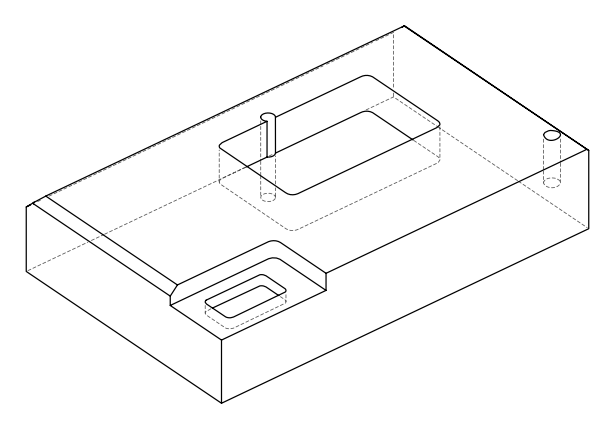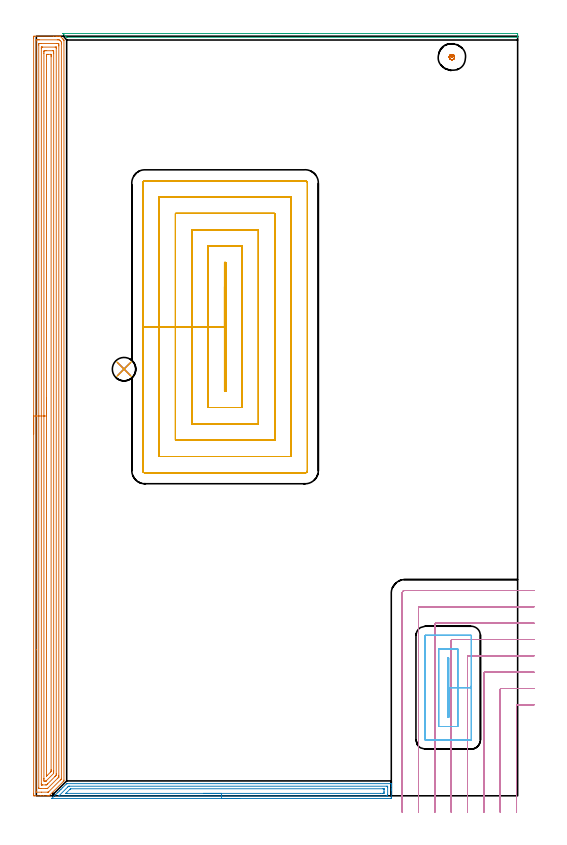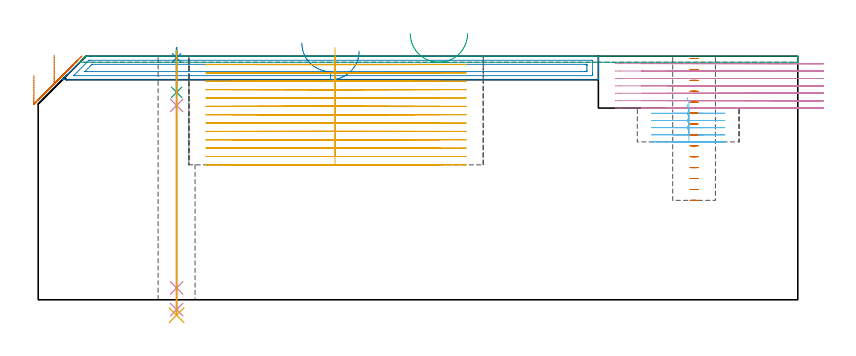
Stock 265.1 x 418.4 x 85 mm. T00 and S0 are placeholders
(PLAN: 11 operations, 7 tool changes, 101.7 min)
(1 AREA_MILL | FG_CHAMFER_SURFACE | UGT0205_001 | 20.31 min | 58345 mm3)
(2 AREA_MILL_1 | FG_CHAMFER_SURFACE_1 | UGT0205_001 | 4.63 min | 6275 mm3)
(3 AREA_MILL_2 | FG_CHAMFER_SURFACE_2 | UGT0205_001 | 2.15 min | 548 mm3)
(4 MILL_CORNER_NOTCH_RECTANGULAR | CORNER_NOTCH_RECTANGULAR | NXT0201_011 | Follow Part, ap 3, ae 75% | 16.17 min | 149652 mm3)
(5 MILL_RECTANGULAR_POCKET | POCKET_RECTANGULAR_STRAIGHT | NXT0201_011 | Follow Part, ap 3, ae 75% | 52.82 min | 671356 mm3)
(6 MILL_RECTANGULAR_POCKET_1 | POCKET_RECTANGULAR_STRAIGHT_1 | NXT0201_010 | Follow Part, ap 2.5, ae 75% | 3.96 min | 28113 mm3)
(7 MILL_BLIND_HOLE_FROM_SOLID_MATERIAL | STEP1POCKET | NXT0201_011 | Spiral | 0.78 min | 8767 mm3)
(8 SPOT_DRILL | STEP1HOLE | NXT0321_9005460120000 | 0.03 min | 13 mm3)
(9 DRILL_BLIND_HOLE_INTO_CENTER | STEP1HOLE | NXT0301_055 | 0.06 min | 634 mm3)
(10 GUN_DRILL_THROUGH_HOLE | STEP1HOLE | UGT0307_005 | 0.43 min | 3944 mm3)
(11 DRILL_TO_ENLARGE_THROUGH_HOLE | STEP1HOLE | UGT0301_237 | 0.37 min | 5942 mm3)
(TOOL UGT0205_001 | Chamfer Mill 20 x 3 x 45 deg. | D20 FL50 Z2)
(TOOL NXT0201_011 | ENDMILL 12mm [2P460-1200-NA 1630] | D12 FL38 Z6)
(TOOL NXT0201_010 | ENDMILL 10mm [2P460-1000-NA 1630] | D10 FL30 Z6)
(TOOL NXT0321_9005460120000 | NC Spot Drill, 142deg, 12mm, Carbide, Uncoated | D12 PA142 FL30 Z2)
(TOOL NXT0301_055 | Carbide Drill 8.4mm [860.1-0840-042A1-MM 2214] | D8.4 PA140 FL61 Z2)
(TOOL UGT0307_005 | Gun Drill 8.3 mm | D8.3 PA130 FL24 Z1)
(TOOL UGT0301_237 | Twist Drill 12.9 mm | D12.9 PA118 FL97 Z2)
(OP 1 AREA_MILL)
G17 G21 G94 G90
T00 M6
G54
G17 G0 G90 X-1.5 Y199.2 S1061 M3
G43 Z95. H0
Z78.3
G94 G1 Y199.238 Z77.428 F250.
Y199.352 Z76.564
Y199.541 Z75.712
Y199.803 Z74.88
Y200.137 Z74.074
Y200.54 Z73.3
Y201.008 Z72.564
Y201.54 Z71.872
Y202.129 Z71.229
Y202.772 Z70.64
Y203.464 Z70.108
Y204.2 Z69.64
Y204.974 Z69.237
Y205.78 Z68.903
Y206.612 Z68.641
Y207.464 Z68.452
Y208.328 Z68.338
Y209.2 Z68.3
Y417.326
X-1.499 Y417.783 Z68.301
X-1.495 Y418.215 Z68.303
X-1.492 Y418.39 Z68.306
X-1.07 Y418.4 Z68.728
X9.49 Z79.285
X10.914 Z80.71
X11.25 Z81.045
X11.922 Z81.721
X13.01 Y418.399 Z82.808
X13.092 Y418.397 Z82.888
X13.123 Y418.378 Z82.92
X14.612 Y416.89 Z84.409
X14.77 Y416.733 Z84.565
X14.921 Y416.58 Z84.719
X15.058 Y416.443 Z84.855
X15.195 Y416.305 Z84.991
X15.2 Y415.996 Z85.
Y8.657
X15.196 Y8.205 Z84.99
X14.775 Y7.775 Z84.575
X7.143 Y0.142 Z76.941
X7.02 Y0.022 Z76.817
X6.991 Y0.002 Z76.787
X6.85 Y0. Z76.648
X6.786 Z76.585
X5.97 Z75.764
X3.874 Z73.671
X2.45 Z72.246
X-0.797 Z69.
X-1.07 Y0.002 Z68.728
X-1.279 Y0.005 Z68.519
X-1.492 Y0.01 Z68.306
X-1.495 Y0.185 Z68.303
X-1.499 Y0.617 Z68.301
X-1.5 Y1.054 Z68.3
Y209.2
X-0.086 Z69.714
X-0.085 Y415.89 Z69.715
X-0.084 Y415.996 Z69.716
X-0.079 Y416.38 Z69.721
X0.298 Y416.394 Z70.098
X0.69 Y416.398 Z70.49
X1.173 Y416.4 Z70.973
X1.57 Z71.37
X11.733 Y416.399 Z81.533
X12.13 Y416.396 Z81.93
X12.622 Y416.39 Z82.422
X13.01 Y416.039 Z82.81
X13.024 Y416.026 Z82.824
X13.039 Y416.011 Z82.839
X13.053 Y415.996 Z82.853
X13.779 Y415.216 Z83.579
X13.786 Y414.21 Z83.586
X13.785 Y9.656 Z83.585
Y9.55
X13.781 Y9.353 Z83.581
X13.779 Y9.259 Z83.579
X13.729 Y9.19 Z83.529
X13.547 Y9.004 Z83.347
X13.207 Y8.657 Z83.007
X6.85 Y2.301 Z76.65
X6.586 Y2.047 Z76.386
X6.546 Y2.01 Z76.346
X6.488 Y2.006 Z76.288
X6.366 Y2.002 Z76.166
X2.848 Y2. Z72.648
X0.208 Z70.008
X0.003 Y2.001 Z69.803
X-0.029 Y2.003 Z69.771
X-0.061 Y2.008 Z69.739
X-0.079 Y2.013 Z69.721
X-0.08 Y2.038 Z69.72
X-0.085 Y2.297 Z69.715
X-0.086 Y80.445 Z69.714
Y209.2
X1.328 Z71.128
X1.329 Y413.562 Z71.129
X1.331 Y414.21 Z71.131
X1.333 Y414.332 Z71.133
X1.335 Y414.385 Z71.135
X1.39 Y414.393 Z71.19
X1.57 Y414.396 Z71.37
X2.263 Y414.4 Z72.063
X2.45 Z72.25
X11.25 Z81.05
X11.944 Y414.398 Z81.744
X12.13 Y414.393 Z81.93
X12.19 Y414.39 Z81.99
X12.254 Y414.332 Z82.054
X12.364 Y414.21 Z82.164
X12.367 Y413.968 Z82.167
X12.371 Y413.316 Z82.171
Y413.071
Y11.092
X12.367 Y10.443 Z82.167
X12.364 Y10.322 Z82.164
X12.358 Y10.269 Z82.158
X12.331 Y10.239 Z82.131
X12.13 Y10.031 Z81.93
X11.892 Y9.791 Z81.692
X11.651 Y9.55 Z81.451
X6.29 Y4.19 Z76.09
X6.125 Y4.033 Z75.925
X6.104 Y4.015 Z75.904
X6.063 Y4.01 Z75.863
X5.97 Y4.006 Z75.77
X5.277 Y4. Z75.077
X5.09 Z74.89
X2.638 Z72.438
X1.757 Z71.557
X1.57 Y4.003 Z71.37
X1.383 Y4.008 Z71.183
X1.336 Y4.01 Z71.136
X1.333 Y4.044 Z71.133
X1.33 Y4.108 Z71.13
X1.329 Y4.19 Z71.129
Y4.436
X1.328 Y209.2 Z71.128
X2.743 Z72.543
Y411.53
X2.745 Y412.124 Z72.545
X2.748 Y412.325 Z72.548
X2.75 Y412.388 Z72.55
X2.795 Y412.391 Z72.595
X2.902 Y412.395 Z72.702
X3.33 Y412.4 Z73.13
X3.353 Z73.153
X10.393 Z80.193
X10.8 Y412.396 Z80.6
X10.901 Y412.393 Z80.701
X10.946 Y412.39 Z80.746
X10.95 Y412.358 Z80.75
X10.953 Y412.265 Z80.753
X10.957 Y411.827 Z80.757
X10.956 Y12.23 Z80.756
X10.953 Y11.637 Z80.753
X10.95 Y11.337 Z80.75
X10.671 Y11.031 Z80.471
X10.37 Y10.721 Z80.17
X10.233 Y10.582 Z80.033
X6.244 Y6.592 Z76.044
X5.97 Y6.321 Z75.77
X5.797 Y6.152 Z75.597
X5.695 Y6.056 Z75.495
X5.624 Y6.01 Z75.424
X5.067 Y6. Z74.867
X3.33 Z73.13
X3.307 Z73.107
X2.9 Y6.004 Z72.7
X2.799 Y6.007 Z72.599
X2.754 Y6.01 Z72.554
X2.75 Y6.042 Z72.55
X2.747 Y6.135 Z72.547
X2.743 Y6.572 Z72.543
Y209.2
X4.157 Z73.957
Y408.904
X4.16 Y409.743 Z73.96
X4.162 Y409.793 Z73.962
X4.21 Y410.39 Z74.01
X4.447 Y410.396 Z74.247
X5.09 Y410.399 Z74.89
X5.323 Y410.4 Z75.123
X8.844 Y410.399 Z78.644
X9.49 Y410.39 Z79.29
X9.538 Y409.743 Z79.338
X9.54 Y409.692 Z79.34
X9.543 Y408.85 Z79.343
Y408.796
Y13.962
X9.541 Y13.123 Z79.341
X9.539 Y13.073 Z79.339
X9.49 Y12.3 Z79.29
X9.458 Y12.262 Z79.258
X9.43 Y12.23 Z79.23
X5.471 Y8.27 Z75.271
X5.343 Y8.144 Z75.143
X5.239 Y8.046 Z75.039
X5.207 Y8.018 Z75.007
X5.17 Y8.01 Z74.97
X5.09 Y8.006 Z74.89
X4.855 Y8.002 Z74.655
X4.21 Y8.01 Z74.01
X4.162 Y8.657 Z73.962
X4.159 Y8.708 Z73.959
X4.157 Y9.55 Z73.957
Y9.604
Y209.2
X5.571 Z75.371
Y407.468
X5.573 Y407.957 Z75.373
X5.576 Y408.357 Z75.376
X5.578 Y408.382 Z75.378
X5.59 Y408.39 Z75.39
X5.643 Y408.394 Z75.443
X5.752 Y408.398 Z75.552
X5.97 Y408.399 Z75.77
X6.413 Y408.4 Z76.213
X7.73 Z77.53
X7.876 Z77.676
X7.992 Y408.398 Z77.792
X8.069 Y408.394 Z77.869
X8.113 Y408.39 Z77.913
X8.122 Y408.382 Z77.922
X8.123 Y408.361 Z77.923
X8.127 Y407.957 Z77.927
X8.129 Y407.552 Z77.929
Y407.063
X8.128 Y14.505 Z77.928
X8.126 Y14.016 Z77.926
X8.122 Y13.618 Z77.922
X8.116 Y13.376 Z77.916
X7.874 Y13.123 Z77.674
X5.97 Y11.218 Z75.77
X5.582 Y10.837 Z75.382
X5.578 Y10.836 Z75.378
X5.575 Y10.838 Z75.375
X5.573 Y10.846 Z75.373
X5.572 Y11.337 Z75.372
X5.571 Y11.741 Z75.371
Y209.2
Y210.072 Z75.409
Y210.936 Z75.523
Y211.788 Z75.712
Y212.62 Z75.974
Y213.426 Z76.308
Y214.2 Z76.711
Y214.936 Z77.18
Y215.628 Z77.711
Y216.271 Z78.3
Y216.86 Z78.943
Y217.392 Z79.635
Y217.86 Z80.371
Y218.263 Z81.145
Y218.597 Z81.951
Y218.859 Z82.783
Y219.048 Z83.635
Y219.162 Z84.5
Y219.2 Z85.371
G0 Z95.
M5
M2
(OP 2 AREA_MILL_1)
G17 G21 G94 G90
T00 M6
G54
G17 G0 G90 X112. Y-1.5 S1061 M3
G43 Z95. H0
Z86.8
G94 G1 X111.962 Z85.928 F250.
X111.848 Z85.063
X111.659 Z84.212
X111.397 Z83.38
X111.063 Z82.574
X110.66 Z81.8
X110.191 Z81.064
X109.66 Z80.372
X109.071 Z79.729
X108.428 Z79.14
X107.736 Z78.608
X107. Z78.14
X106.226 Z77.737
X105.42 Z77.403
X104.588 Z77.141
X103.736 Z76.952
X102.872 Z76.838
X102. Z76.8
X8.668
X8.618 Y-1.498 Z76.802
X8.512 Y-1.491 Z76.805
X8.603 Y-1.397 Z76.901
X8.668 Y-1.331 Z76.967
X9.561 Y-0.438 Z77.861
X10.669 Y0.67 Z78.969
X11.794 Y1.795 Z80.094
X12.687 Y2.688 Z80.987
X13.58 Y3.581 Z81.88
X14.474 Y4.474 Z82.773
X16.596 Y6.597 Z84.895
X16.617 Y6.618 Z84.915
X16.705 Y6.699 Z84.986
X17.153 Y6.7 Z85.
X195.332
X195.49 Y6.697 Z84.988
X195.494 Y6.663 Z84.954
X195.5 Y6.288 Z84.587
Y5.935 Z84.234
Y5.265 Z83.56
Y4.042 Z82.339
Y3.488 Z81.783
Y2.877 Z81.172
Y-0.953 Z77.344
X195.498 Y-1.232 Z77.065
X195.49 Y-1.492 Z76.806
X195.229 Y-1.499 Z76.799
X102. Y-1.5 Z76.8
Y-0.086 Z78.214
X12.708 Y-0.085 Z78.215
X12.687
X12.397 Y-0.065 Z78.235
X12.537 Y0.084 Z78.384
X12.687 Y0.238 Z78.538
X17.153 Y4.703 Z83.003
X17.436 Y4.983 Z83.283
X17.727 Y5.265 Z83.565
X18.026 Y5.285 Z83.585
X18.046
X193.099
X193.49 Y5.265 Z83.565
X193.499 Y4.867 Z83.167
X193.5 Y0.823 Z79.123
X193.499 Y0.426 Z78.726
X193.49 Y-0.065 Z78.235
X193.119 Y-0.085 Z78.215
X193.099 Y-0.086 Z78.214
X102.
Y1.328 Z79.628
X17.153 Y1.329 Z79.629
X16.644 Y1.33 Z79.63
X16.288 Y1.334 Z79.634
X16.26 Y1.335 Z79.635
X16.252 Y1.343 Z79.643
X16.253 Y1.348 Z79.648
X16.26 Y1.36 Z79.66
X18.388 Y3.488 Z81.788
X18.664 Y3.762 Z82.062
X18.76 Y3.852 Z82.152
X18.776 Y3.865 Z82.165
X18.796 Y3.867 Z82.167
X18.843 Y3.87 Z82.17
X18.939 Y3.871 Z82.171
X190.928
X191.313 Y3.869 Z82.169
X191.44 Y3.867 Z82.167
X191.479 Y3.865 Z82.165
X191.49 Y3.798 Z82.098
X191.495 Y3.675 Z81.975
X191.498 Y3.488 Z81.788
X191.5 Y3.302 Z81.602
Y2.414 Z80.714
X191.499 Y1.712 Z80.012
X191.497 Y1.528 Z79.828
X191.49 Y1.345 Z79.645
X191.313 Y1.335 Z79.635
X190.802 Y1.331 Z79.631
X189.526 Y1.328 Z79.628
X102.
X101.128 Z79.666
X100.263 Z79.78
X99.412 Z79.969
X98.58 Z80.231
X97.774 Z80.565
X97. Z80.968
X96.264 Z81.437
X95.572 Z81.968
X94.929 Z82.557
X94.34 Z83.201
X93.808 Z83.893
X93.34 Z84.628
X92.937 Z85.402
X92.603 Z86.208
X92.341 Z87.04
X92.152 Z87.892
X92.038 Z88.757
X92. Z89.628
G0 Z95.
M5
M2
(OP 3 AREA_MILL_2)
G17 G21 G94 G90
T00 M6
G54
G17 G0 G90 X129.85 Y419.9 S1061 M3
G43 Z95. H0
Z92.9
G94 G1 X129.888 Z92.028 F250.
X130.002 Z91.164
X130.191 Z90.312
X130.453 Z89.48
X130.787 Z88.674
X131.19 Z87.9
X131.659 Z87.164
X132.19 Z86.472
X132.779 Z85.829
X133.422 Z85.24
X134.114 Z84.709
X134.85 Z84.24
X135.624 Z83.837
X136.43 Z83.503
X137.262 Z83.241
X138.114 Z83.052
X138.978 Z82.938
X139.85 Z82.9
X264.481
X264.626 Y419.899 Z82.901
X264.928 Y419.896 Z82.904
X265.098 Y419.891 Z82.905
X265.1 Y419.64 Z83.157
Y419.296 Z83.499
Y418.608 Z84.191
Y418.265 Z84.534
Y417.861 Z84.931
X265.09 Y417.803 Z84.988
X264.928 Y417.8 Z85.
X17.006
X16.696 Y417.804 Z84.99
X16.096 Y418.404 Z84.396
X14.921 Y419.578 Z83.221
X14.756 Y419.742 Z83.055
X14.623 Y419.88 Z82.918
X14.617 Y419.894 Z82.903
X14.623 Y419.899 Z82.899
X139.85 Y419.9 Z82.9
X140.722 Z82.938
X141.587 Z83.052
X142.438 Z83.241
X143.27 Z83.503
X144.076 Z83.837
X144.85 Z84.24
X145.586 Z84.709
X146.278 Z85.24
X146.921 Z85.829
X147.51 Z86.472
X148.042 Z87.164
X148.51 Z87.9
X148.913 Z88.674
X149.247 Z89.48
X149.509 Z90.312
X149.698 Z91.164
X149.812 Z92.028
X149.85 Z92.9
G0 Z95.
M5
M2
(OP 4 MILL_CORNER_NOTCH_RECTANGULAR)
G17 G21 G94 G90
T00 M6
G54
G17 G0 G90 X274.1 Y50.1 S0 M3
G43 Z95. H1
Z82.414
G94 G1 X271.1 F250.
X265.095 F500.
G3 X264.5 Y49.505 R0.6
G1 Y-5.921
Y-6.
X264.496 Y-9. F250.
G0 Z95.
X274.1 Y59.1
Z82.414
G1 X271.1
X256.095 F500.
G3 X255.5 Y58.505 R0.6
G1 Y-5.921
Y-6.
X255.496 Y-9. F250.
G0 Z95.
X274.1 Y68.1
Z82.414
G1 X271.1
X247.095 F500.
G3 X246.5 Y67.505 R0.6
G1 Y-5.921
Y-6.
X246.495 Y-9. F250.
G0 Z95.
X274.1 Y77.1
Z82.414
G1 X271.1
X238.096 F500.
G3 X237.5 Y76.504 R0.6
G1 Y-5.921
Y-6.
X237.493 Y-9. F250.
G0 Z95.
X274.1 Y86.1
Z82.414
G1 X271.1
X229.096 F500.
G3 X228.5 Y85.504 R0.6
G1 Y-5.921
Y-6.
X228.491 Y-9. F250.
G0 Z95.
X274.1 Y95.1
Z82.414
G1 X271.1
X220.096 F500.
G3 X219.5 Y94.504 R0.6
G1 Y-5.921
Y-6.
X219.487 Y-9. F250.
G0 Z95.
X274.1 Y104.1
Z82.414
G1 X271.1
X211.096 F500.
G3 X210.5 Y103.504 R0.6
G1 Y-5.921
Y-6.
X210.473 Y-9. F250.
G0 Z95.
X274.1 Y113.1
Z82.414
G1 X271.1
X203. F500.
G3 X201.5 Y111.6 R1.5
G1 Y-5.921
Y-8.921 F250.
G0 Z95.
X274.1 Y50.1
Z79.829
G1 X271.1
X265.095 F500.
G3 X264.5 Y49.505 R0.6
G1 Y-6.
Y-9. F250.
G0 Z95.
X274.1 Y59.1
Z79.829
G1 X271.1
X256.095 F500.
G3 X255.5 Y58.505 R0.6
G1 Y-6.
Y-9. F250.
G0 Z95.
X274.1 Y68.1
Z79.829
G1 X271.1
X247.095 F500.
G3 X246.5 Y67.505 R0.6
G1 Y-6.
Y-9. F250.
G0 Z95.
X274.1 Y77.1
Z79.829
G1 X271.1
X238.096 F500.
G3 X237.5 Y76.504 R0.6
G1 Y-6.
Y-9. F250.
G0 Z95.
X274.1 Y86.1
Z79.829
G1 X271.1
X229.096 F500.
G3 X228.5 Y85.504 R0.6
G1 Y-6.
Y-9. F250.
G0 Z95.
X274.1 Y95.1
Z79.829
G1 X271.1
X220.096 F500.
G3 X219.5 Y94.504 R0.6
G1 Y-6.
Y-9. F250.
G0 Z95.
X274.1 Y104.1
Z79.829
G1 X271.1
X211.096 F500.
G3 X210.5 Y103.504 R0.6
G1 Y-6.
Y-9. F250.
G0 Z95.
X274.1 Y113.1
Z79.829
G1 X271.1
X203. F500.
G3 X201.5 Y111.6 R1.5
G1 Y-6.
Y-9. F250.
G0 Z95.
X274.1 Y50.1
Z77.243
G1 X271.1
X265.095 F500.
G3 X264.5 Y49.505 R0.6
G1 Y-6.
Y-9. F250.
G0 Z95.
X274.1 Y59.1
Z77.243
G1 X271.1
X256.095 F500.
G3 X255.5 Y58.505 R0.6
G1 Y-6.
Y-9. F250.
G0 Z95.
X274.1 Y68.1
Z77.243
G1 X271.1
X247.095 F500.
G3 X246.5 Y67.505 R0.6
G1 Y-6.
Y-9. F250.
G0 Z95.
X274.1 Y77.1
Z77.243
G1 X271.1
X238.096 F500.
G3 X237.5 Y76.504 R0.6
G1 Y-6.
Y-9. F250.
G0 Z95.
X274.1 Y86.1
Z77.243
G1 X271.1
X229.096 F500.
G3 X228.5 Y85.504 R0.6
G1 Y-6.
Y-9. F250.
G0 Z95.
X274.1 Y95.1
Z77.243
G1 X271.1
X220.096 F500.
G3 X219.5 Y94.504 R0.6
G1 Y-6.
Y-9. F250.
G0 Z95.
X274.1 Y104.1
Z77.243
G1 X271.1
X211.096 F500.
G3 X210.5 Y103.504 R0.6
G1 Y-6.
Y-9. F250.
G0 Z95.
X274.1 Y113.1
Z77.243
G1 X271.1
X203. F500.
G3 X201.5 Y111.6 R1.5
G1 Y-6.
Y-9. F250.
G0 Z95.
X274.1 Y50.1
Z74.657
G1 X271.1
X265.095 F500.
G3 X264.5 Y49.505 R0.6
G1 Y-6.
Y-9. F250.
G0 Z95.
X274.1 Y59.1
Z74.657
G1 X271.1
X256.095 F500.
G3 X255.5 Y58.505 R0.6
G1 Y-6.
Y-9. F250.
G0 Z95.
X274.1 Y68.1
Z74.657
G1 X271.1
X247.095 F500.
G3 X246.5 Y67.505 R0.6
G1 Y-6.
Y-9. F250.
G0 Z95.
X274.1 Y77.1
Z74.657
G1 X271.1
X238.096 F500.
G3 X237.5 Y76.504 R0.6
G1 Y-6.
Y-9. F250.
G0 Z95.
X274.1 Y86.1
Z74.657
G1 X271.1
X229.096 F500.
G3 X228.5 Y85.504 R0.6
G1 Y-6.
Y-9. F250.
G0 Z95.
X274.1 Y95.1
Z74.657
G1 X271.1
X220.096 F500.
G3 X219.5 Y94.504 R0.6
G1 Y-6.
Y-9. F250.
G0 Z95.
X274.1 Y104.1
Z74.657
G1 X271.1
X211.096 F500.
G3 X210.5 Y103.504 R0.6
G1 Y-6.
Y-9. F250.
G0 Z95.
X274.1 Y113.1
Z74.657
G1 X271.1
X203. F500.
G3 X201.5 Y111.6 R1.5
G1 Y-6.
Y-9. F250.
G0 Z95.
X274.1 Y50.1
Z72.071
G1 X271.1
X265.095 F500.
G3 X264.5 Y49.505 R0.6
G1 Y-6.
Y-9. F250.
G0 Z95.
X274.1 Y59.1
Z72.071
G1 X271.1
X256.095 F500.
G3 X255.5 Y58.505 R0.6
G1 Y-6.
Y-9. F250.
G0 Z95.
X274.1 Y68.1
Z72.071
G1 X271.1
X247.095 F500.
G3 X246.5 Y67.505 R0.6
G1 Y-6.
Y-9. F250.
G0 Z95.
X274.1 Y77.1
Z72.071
G1 X271.1
X238.096 F500.
G3 X237.5 Y76.504 R0.6
G1 Y-6.
Y-9. F250.
G0 Z95.
X274.1 Y86.1
Z72.071
G1 X271.1
X229.096 F500.
G3 X228.5 Y85.504 R0.6
G1 Y-6.
Y-9. F250.
G0 Z95.
X274.1 Y95.1
Z72.071
G1 X271.1
X220.096 F500.
G3 X219.5 Y94.504 R0.6
G1 Y-6.
Y-9. F250.
G0 Z95.
X274.1 Y104.1
Z72.071
G1 X271.1
X211.096 F500.
G3 X210.5 Y103.504 R0.6
G1 Y-6.
Y-9. F250.
G0 Z95.
X274.1 Y113.1
Z72.071
G1 X271.1
X203. F500.
G3 X201.5 Y111.6 R1.5
G1 Y-6.
Y-9. F250.
G0 Z95.
X274.1 Y50.1
Z69.486
G1 X271.1
X265.095 F500.
G3 X264.5 Y49.505 R0.6
G1 Y-6.
Y-9. F250.
G0 Z95.
X274.1 Y59.1
Z69.486
G1 X271.1
X256.095 F500.
G3 X255.5 Y58.505 R0.6
G1 Y-6.
Y-9. F250.
G0 Z95.
X274.1 Y68.1
Z69.486
G1 X271.1
X247.095 F500.
G3 X246.5 Y67.505 R0.6
G1 Y-6.
Y-9. F250.
G0 Z95.
X274.1 Y77.1
Z69.486
G1 X271.1
X238.096 F500.
G3 X237.5 Y76.504 R0.6
G1 Y-6.
Y-9. F250.
G0 Z95.
X274.1 Y86.1
Z69.486
G1 X271.1
X229.096 F500.
G3 X228.5 Y85.504 R0.6
G1 Y-6.
Y-9. F250.
G0 Z95.
X274.1 Y95.1
Z69.486
G1 X271.1
X220.096 F500.
G3 X219.5 Y94.504 R0.6
G1 Y-6.
Y-9. F250.
G0 Z95.
X274.1 Y104.1
Z69.486
G1 X271.1
X211.096 F500.
G3 X210.5 Y103.504 R0.6
G1 Y-6.
Y-9. F250.
G0 Z95.
X274.1 Y113.1
Z69.486
G1 X271.1
X203. F500.
G3 X201.5 Y111.6 R1.5
G1 Y-6.
Y-9. F250.
G0 Z95.
X274.1 Y50.1
Z66.9
G1 X271.1
X265.095 F500.
G3 X264.5 Y49.505 R0.6
G1 Y-6.
Y-9. F250.
G0 Z95.
X274.1 Y59.1
Z66.9
G1 X271.1
X256.095 F500.
G3 X255.5 Y58.505 R0.6
G1 Y-6.
Y-9. F250.
G0 Z95.
X274.1 Y68.1
Z66.9
G1 X271.1
X247.095 F500.
G3 X246.5 Y67.505 R0.6
G1 Y-6.
Y-9. F250.
G0 Z95.
X274.1 Y77.1
Z66.9
G1 X271.1
X238.096 F500.
G3 X237.5 Y76.504 R0.6
G1 Y-6.
Y-9. F250.
G0 Z95.
X274.1 Y86.1
Z66.9
G1 X271.1
X229.096 F500.
G3 X228.5 Y85.504 R0.6
G1 Y-6.
Y-9. F250.
G0 Z95.
X274.1 Y95.1
Z66.9
G1 X271.1
X220.096 F500.
G3 X219.5 Y94.504 R0.6
G1 Y-6.
Y-9. F250.
G0 Z95.
X274.1 Y104.1
Z66.9
G1 X271.1
X211.096 F500.
G3 X210.5 Y103.504 R0.6
G1 Y-6.
Y-9. F250.
G0 Z95.
X274.1 Y113.1
Z66.9
G1 X271.1
X203. F500.
G3 X201.5 Y111.6 R1.5
G1 Y-6.
Y-9. F250.
G0 Z95.
M5
M2
(OP 5 MILL_RECTANGULAR_POCKET)
G17 G21 G94 G90
T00 M6
G54
G17 G0 G90 X103.6 Y280.426 S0 M3
G43 Z95. H1
Z88.
G94 G1 Y258.35 Z82.085 F250.
Y222.9 F500.
X104.3
Y293.8
X103.6
Y258.35
X94.6
Y239.806
Y213.9
X113.3
Y302.8
X94.6
Y258.35
X85.6
Y239.806
Y204.9
X122.3
Y311.8
X85.6
Y258.35
X76.6
Y239.806
Y195.9
X131.3
Y320.8
X76.6
Y258.35
X67.6
Y239.806
Y186.9
X140.3
Y329.8
X67.6
Y258.35
X58.6
Y179.1
G3 X59.8 Y177.9 R1.2
G1 X148.1
G3 X149.3 Y179.1 R1.2
G1 Y337.6
G3 X148.1 Y338.8 R1.2
G1 X59.8
G3 X58.6 Y337.6 R1.2
G1 Y258.35
Y257.35
G0 X103.6 Y280.426 Z85.085
G1 Y258.35 Z79.169 F250.
Y222.9 F500.
X104.3
Y293.8
X103.6
Y258.35
X94.6
Y239.806
Y213.9
X113.3
Y302.8
X94.6
Y258.35
X85.6
Y239.806
Y204.9
X122.3
Y311.8
X85.6
Y258.35
X76.6
Y239.806
Y195.9
X131.3
Y320.8
X76.6
Y258.35
X67.6
Y239.806
Y186.9
X140.3
Y329.8
X67.6
Y258.35
X58.6
Y179.1
G3 X59.8 Y177.9 R1.2
G1 X148.1
G3 X149.3 Y179.1 R1.2
G1 Y337.6
G3 X148.1 Y338.8 R1.2
G1 X59.8
G3 X58.6 Y337.6 R1.2
G1 Y258.35
Y257.35
G0 X103.6 Y280.426 Z82.169
G1 Y258.35 Z76.254 F250.
Y239.806 F500.
Y222.9
X104.3
Y293.8
X103.6
Y258.35
X94.6
Y239.806
Y213.9
X113.3
Y302.8
X94.6
Y258.35
X85.6
Y239.806
Y204.9
X122.3
Y311.8
X85.6
Y258.35
X76.6
Y195.9
X131.3
Y320.8
X76.6
Y258.35
X67.6
Y239.806
Y186.9
X140.3
Y329.8
X67.6
Y258.35
X58.6
Y179.1
G3 X59.8 Y177.9 R1.2
G1 X148.1
G3 X149.3 Y179.1 R1.2
G1 Y337.6
G3 X148.1 Y338.8 R1.2
G1 X59.8
G3 X58.6 Y337.6 R1.2
G1 Y258.35
Y257.35
G0 X103.6 Y280.426 Z79.254
G1 Y258.35 Z73.338 F250.
Y239.806 F500.
Y222.9
X104.3
Y293.8
X103.6
Y258.35
X94.6
Y239.806
Y213.9
X113.3
Y302.8
X94.6
Y258.35
X85.6
Y239.806
Y204.9
X122.3
Y311.8
X85.6
Y258.35
X76.6
Y195.9
X131.3
Y320.8
X76.6
Y258.35
X67.6
Y239.806
Y186.9
X140.3
Y329.8
X67.6
Y258.35
X58.6
Y179.1
G3 X59.8 Y177.9 R1.2
G1 X148.1
G3 X149.3 Y179.1 R1.2
G1 Y337.6
G3 X148.1 Y338.8 R1.2
G1 X59.8
G3 X58.6 Y337.6 R1.2
G1 Y258.35
Y257.35
G0 X103.6 Y280.426 Z76.338
G1 Y258.35 Z70.423 F250.
Y239.806 F500.
Y222.9
X104.3
Y293.8
X103.6
Y258.35
X94.6
Y239.806
Y213.9
X113.3
Y302.8
X94.6
Y258.35
X85.6
Y239.806
Y204.9
X122.3
Y311.8
X85.6
Y258.35
X76.6
Y195.9
X131.3
Y320.8
X76.6
Y258.35
X67.6
Y239.806
Y186.9
X140.3
Y329.8
X67.6
Y258.35
X58.6
Y179.1
G3 X59.8 Y177.9 R1.2
G1 X148.1
G3 X149.3 Y179.1 R1.2
G1 Y337.6
G3 X148.1 Y338.8 R1.2
G1 X59.8
G3 X58.6 Y337.6 R1.2
G1 Y258.35
Y257.35
G0 X103.6 Y280.426 Z73.423
G1 Y258.35 Z67.508 F250.
Y239.808 F500.
Y222.9
X104.3
Y293.8
X103.6
Y258.35
X94.6
Y239.808
Y213.9
X113.3
Y302.8
X94.6
Y258.35
X85.6
Y239.808
Y204.9
X122.3
Y311.8
X85.6
Y258.35
X76.6
Y195.9
X131.3
Y320.8
X76.6
Y258.35
X67.6
Y186.9
X140.3
Y329.8
X67.6
Y258.35
X58.6
Y179.1
G3 X59.8 Y177.9 R1.2
G1 X148.1
G3 X149.3 Y179.1 R1.2
G1 Y337.6
G3 X148.1 Y338.8 R1.2
G1 X59.8
G3 X58.6 Y337.6 R1.2
G1 Y258.35
Y257.35
G0 X103.6 Y280.426 Z70.508
G1 Y258.35 Z64.592 F250.
Y239.806 F500.
Y222.9
X104.3
Y293.8
X103.6
Y258.35
X94.6
Y239.806
Y213.9
X113.3
Y302.8
X94.6
Y258.35
X85.6
Y239.806
Y204.9
X122.3
Y311.8
X85.6
Y258.35
X76.6
Y195.9
X131.3
Y320.8
X76.6
Y258.35
X67.6
Y239.806
Y186.9
X140.3
Y329.8
X67.6
Y258.35
X58.6
Y179.1
G3 X59.8 Y177.9 R1.2
G1 X148.1
G3 X149.3 Y179.1 R1.2
G1 Y337.6
G3 X148.1 Y338.8 R1.2
G1 X59.8
G3 X58.6 Y337.6 R1.2
G1 Y258.35
Y257.35
G0 X103.6 Y280.426 Z67.592
G1 Y258.35 Z61.677 F250.
Y239.806 F500.
Y222.9
X104.3
Y293.8
X103.6
Y258.35
X94.6
Y239.806
Y213.9
X113.3
Y302.8
X94.6
Y258.35
X85.6
Y239.806
Y204.9
X122.3
Y311.8
X85.6
Y258.35
X76.6
Y195.9
X131.3
Y320.8
X76.6
Y258.35
X67.6
Y239.806
Y186.9
X140.3
Y329.8
X67.6
Y258.35
X58.6
Y179.1
G3 X59.8 Y177.9 R1.2
G1 X148.1
G3 X149.3 Y179.1 R1.2
G1 Y337.6
G3 X148.1 Y338.8 R1.2
G1 X59.8
G3 X58.6 Y337.6 R1.2
G1 Y258.35
Y257.35
G0 X103.6 Y280.426 Z64.677
G1 Y258.35 Z58.762 F250.
Y239.806 F500.
Y222.9
X104.3
Y293.8
X103.6
Y258.35
X94.6
Y239.806
Y213.9
X113.3
Y302.8
X94.6
Y258.35
X85.6
Y239.806
Y204.9
X122.3
Y311.8
X85.6
Y258.35
X76.6
Y195.9
X131.3
Y320.8
X76.6
Y258.35
X67.6
Y239.806
Y186.9
X140.3
Y329.8
X67.6
Y258.35
X58.6
Y179.1
G3 X59.8 Y177.9 R1.2
G1 X148.1
G3 X149.3 Y179.1 R1.2
G1 Y337.6
G3 X148.1 Y338.8 R1.2
G1 X59.8
G3 X58.6 Y337.6 R1.2
G1 Y258.35
Y257.35
G0 X103.6 Y280.426 Z61.762
G1 Y258.35 Z55.846 F250.
Y239.806 F500.
Y222.9
X104.3
Y293.8
X103.6
Y258.35
X94.6
Y239.806
Y213.9
X113.3
Y302.8
X94.6
Y258.35
X85.6
Y239.806
Y204.9
X122.3
Y311.8
X85.6
Y258.35
X76.6
Y195.9
X131.3
Y320.8
X76.6
Y258.35
X67.6
Y239.806
Y186.9
X140.3
Y329.8
X67.6
Y258.35
X58.6
Y179.1
G3 X59.8 Y177.9 R1.2
G1 X148.1
G3 X149.3 Y179.1 R1.2
G1 Y337.6
G3 X148.1 Y338.8 R1.2
G1 X59.8
G3 X58.6 Y337.6 R1.2
G1 Y258.35
Y257.35
G0 X103.6 Y280.426 Z58.846
G1 Y258.35 Z52.931 F250.
Y239.806 F500.
Y222.9
X104.3
Y293.8
X103.6
Y258.35
X94.6
Y239.806
Y213.9
X113.3
Y302.8
X94.6
Y258.35
X85.6
Y239.806
Y204.9
X122.3
Y311.8
X85.6
Y258.35
X76.6
Y195.9
X131.3
Y320.8
X76.6
Y258.35
X67.6
Y239.806
Y186.9
X140.3
Y329.8
X67.6
Y258.35
X58.6
Y179.1
G3 X59.8 Y177.9 R1.2
G1 X148.1
G3 X149.3 Y179.1 R1.2
G1 Y337.6
G3 X148.1 Y338.8 R1.2
G1 X59.8
G3 X58.6 Y337.6 R1.2
G1 Y258.35
Y257.35
G0 X103.6 Y280.426 Z55.931
G1 Y258.35 Z50.015 F250.
Y239.806 F500.
Y222.9
X104.3
Y293.8
X103.6
Y258.35
X94.6
Y239.806
Y213.9
X113.3
Y302.8
X94.6
Y258.35
X85.6
Y239.806
Y204.9
X122.3
Y311.8
X85.6
Y258.35
X76.6
Y195.9
X131.3
Y320.8
X76.6
Y258.35
X67.6
Y239.806
Y186.9
X140.3
Y329.8
X67.6
Y258.35
X58.6
Y179.1
G3 X59.8 Y177.9 R1.2
G1 X148.1
G3 X149.3 Y179.1 R1.2
G1 Y337.6
G3 X148.1 Y338.8 R1.2
G1 X59.8
G3 X58.6 Y337.6 R1.2
G1 Y258.35
Y257.35
G0 X103.6 Y280.426 Z53.015
G1 Y258.35 Z47.1 F250.
Y239.806 F500.
Y222.9
X104.3
Y293.8
X103.6
Y258.35
X94.6
Y239.806
Y213.9
X113.3
Y302.8
X94.6
Y258.35
X85.6
Y239.806
Y204.9
X122.3
Y311.8
X85.6
Y258.35
X76.6
Y195.9
X131.3
Y320.8
X76.6
Y258.35
X67.6
Y239.806
Y186.9
X140.3
Y329.8
X67.6
Y258.35
X58.6
Y179.1
G3 X59.8 Y177.9 R1.2
G1 X148.1
G3 X149.3 Y179.1 R1.2
G1 Y337.6
G3 X148.1 Y338.8 R1.2
G1 X59.8
G3 X58.6 Y337.6 R1.2
G1 Y258.35
Y257.35
G0 Z95.
M5
M2
(OP 6 MILL_RECTANGULAR_POCKET_1)
G17 G21 G94 G90
T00 M6
G54
G17 G0 G90 X226.6 Y46.845 S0 M3
G43 Z95. H1
Z70.558
G94 G1 Y43.2 Z69.582 F250.
X227.1 Z69.448
Y59.55 Z65.067
Y75.9 F500.
X226.6
Y43.2
X227.1
Y59.55
X232.1
Y80.9
X221.6
Y38.2
X232.1
Y59.55
X239.6
Y88.2
G3 X239.4 Y88.4 R0.2
G1 X214.3
G3 X214.1 Y88.2 R0.2
G1 Y30.9
G3 X214.3 Y30.7 R0.2
G1 X239.4
G3 X239.6 Y30.9 R0.2
G1 Y59.55
Y60.55
G0 X226.6 Y46.845 Z68.067
G1 Y43.2 Z67.09 F250.
X227.1 Z66.956
Y59.55 Z62.575
Y75.9 F500.
X226.6
Y43.2
X227.1
Y59.55
X232.1
Y80.9
X221.6
Y38.2
X232.1
Y59.55
X239.6
Y88.2
G3 X239.4 Y88.4 R0.2
G1 X214.3
G3 X214.1 Y88.2 R0.2
G1 Y30.9
G3 X214.3 Y30.7 R0.2
G1 X239.4
G3 X239.6 Y30.9 R0.2
G1 Y59.55
Y60.55
G0 X226.6 Y46.845 Z65.575
G1 Y43.2 Z64.598 F250.
X227.1 Z64.464
Y59.55 Z60.083
Y75.9 F500.
X226.6
Y43.2
X227.1
Y59.55
X232.1
Y80.9
X221.6
Y38.2
X232.1
Y59.55
X239.6
Y88.2
G3 X239.4 Y88.4 R0.2
G1 X214.3
G3 X214.1 Y88.2 R0.2
G1 Y30.9
G3 X214.3 Y30.7 R0.2
G1 X239.4
G3 X239.6 Y30.9 R0.2
G1 Y59.55
Y60.55
G0 X226.6 Y46.845 Z63.083
G1 Y43.2 Z62.107 F250.
X227.1 Z61.973
Y59.55 Z57.592
Y75.9 F500.
X226.6
Y43.2
X227.1
Y59.55
X232.1
Y80.9
X221.6
Y38.2
X232.1
Y59.55
X239.6
Y88.2
G3 X239.4 Y88.4 R0.2
G1 X214.3
G3 X214.1 Y88.2 R0.2
G1 Y30.9
G3 X214.3 Y30.7 R0.2
G1 X239.4
G3 X239.6 Y30.9 R0.2
G1 Y59.55
Y60.55
G0 X226.6 Y46.845 Z60.592
G1 Y43.2 Z59.615 F250.
X227.1 Z59.481
Y59.55 Z55.1
Y75.9 F500.
X226.6
Y43.2
X227.1
Y59.55
X232.1
Y80.9
X221.6
Y38.2
X232.1
Y59.55
X239.6
Y88.2
G3 X239.4 Y88.4 R0.2
G1 X214.3
G3 X214.1 Y88.2 R0.2
G1 Y30.9
G3 X214.3 Y30.7 R0.2
G1 X239.4
G3 X239.6 Y30.9 R0.2
G1 Y59.55
Y60.55
G0 Z95.
M5
M2
(OP 7 MILL_BLIND_HOLE_FROM_SOLID_MATERIAL)
G17 G21 G94 G90
T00 M6
G54
G17 G0 G90 X228.9 Y406.9 S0 M3
G43 Z95. H1
Z84.193
G94 G3 X229.625 Y407.625 R0.725 F250.
X228.9 Y408.35 R0.725
X227.45 Y406.9 R1.45
X228.9 Y408.35 R-1.45
X228.175 Y407.625 R0.725
X228.9 Y406.9 R0.725
G0 Z80.386
G3 X229.625 Y407.625 R0.725
X228.9 Y408.35 R0.725
X227.45 Y406.9 R1.45
X228.9 Y408.35 R-1.45
X228.175 Y407.625 R0.725
X228.9 Y406.9 R0.725
G0 Z76.579
G3 X229.625 Y407.625 R0.725
X228.9 Y408.35 R0.725
X227.45 Y406.9 R1.45
X228.9 Y408.35 R-1.45
X228.175 Y407.625 R0.725
X228.9 Y406.9 R0.725
G0 Z72.771
G3 X229.625 Y407.625 R0.725
X228.9 Y408.35 R0.725
X227.45 Y406.9 R1.45
X228.9 Y408.35 R-1.45
X228.175 Y407.625 R0.725
X228.9 Y406.9 R0.725
G0 Z68.964
G3 X229.625 Y407.625 R0.725
X228.9 Y408.35 R0.725
X227.45 Y406.9 R1.45
X228.9 Y408.35 R-1.45
X228.175 Y407.625 R0.725
X228.9 Y406.9 R0.725
G0 Z65.157
G3 X229.625 Y407.625 R0.725
X228.9 Y408.35 R0.725
X227.45 Y406.9 R1.45
X228.9 Y408.35 R-1.45
X228.175 Y407.625 R0.725
X228.9 Y406.9 R0.725
G0 Z61.35
G3 X229.625 Y407.625 R0.725
X228.9 Y408.35 R0.725
X227.45 Y406.9 R1.45
X228.9 Y408.35 R-1.45
X228.175 Y407.625 R0.725
X228.9 Y406.9 R0.725
G0 Z57.543
G3 X229.625 Y407.625 R0.725
X228.9 Y408.35 R0.725
X227.45 Y406.9 R1.45
X228.9 Y408.35 R-1.45
X228.175 Y407.625 R0.725
X228.9 Y406.9 R0.725
G0 Z53.736
G3 X229.625 Y407.625 R0.725
X228.9 Y408.35 R0.725
X227.45 Y406.9 R1.45
X228.9 Y408.35 R-1.45
X228.175 Y407.625 R0.725
X228.9 Y406.9 R0.725
G0 Z49.929
G3 X229.625 Y407.625 R0.725
X228.9 Y408.35 R0.725
X227.45 Y406.9 R1.45
X228.9 Y408.35 R-1.45
X228.175 Y407.625 R0.725
X228.9 Y406.9 R0.725
G0 Z46.121
G3 X229.625 Y407.625 R0.725
X228.9 Y408.35 R0.725
X227.45 Y406.9 R1.45
X228.9 Y408.35 R-1.45
X228.175 Y407.625 R0.725
X228.9 Y406.9 R0.725
G0 Z42.314
G3 X229.625 Y407.625 R0.725
X228.9 Y408.35 R0.725
X227.45 Y406.9 R1.45
X228.9 Y408.35 R-1.45
X228.175 Y407.625 R0.725
X228.9 Y406.9 R0.725
G0 Z38.507
G3 X229.625 Y407.625 R0.725
X228.9 Y408.35 R0.725
X227.45 Y406.9 R1.45
X228.9 Y408.35 R-1.45
X228.175 Y407.625 R0.725
X228.9 Y406.9 R0.725
G0 Z34.7
G3 X229.625 Y407.625 R0.725
X228.9 Y408.35 R0.725
X227.45 Y406.9 R1.45
X228.9 Y408.35 R-1.45
X228.175 Y407.625 R0.725
X228.9 Y406.9 R0.725
G0 Z95.
M5
M2
(OP 8 SPOT_DRILL)
G17 G21 G94 G90
T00 M6
G54
G17 G0 G90 X48.3 Y235. S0 M3
G43 Z95. H0
G94 G81 G98 Z84.445 F250. R88.
G80
M5
M2
(OP 9 DRILL_BLIND_HOLE_INTO_CENTER)
G17 G21 G94 G90
T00 M6
G54
G17 G0 G90 X48.3 Y235. S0 M3
G43 Z95. H1
G94 G81 G98 Z72.4 F250. R87.
G80
M5
M2
(OP 10 GUN_DRILL_THROUGH_HOLE)
G17 G21 G94 G90
T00 M6
G54
G17 G0 G90 X48.3 Y235. M8
G43 Z95. H0
Z82.134
S716 M3
G94 G1 Z67.825 F125. M26
G4 X.084
Z4.15 F250.
G4 X.084
Z-3.435 F125.
G4 X.084
M5
M9
G0 Z82.134
Z95.
M2
(OP 11 DRILL_TO_ENLARGE_THROUGH_HOLE)
G17 G21 G94 G90
T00 M6
G54
G17 G0 G90 X48.3 Y235. S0 M3
G43 Z95. H0
G94 G73 G98 Z-5.376 F250. Q11.297 R87.
G80
M5
M2
